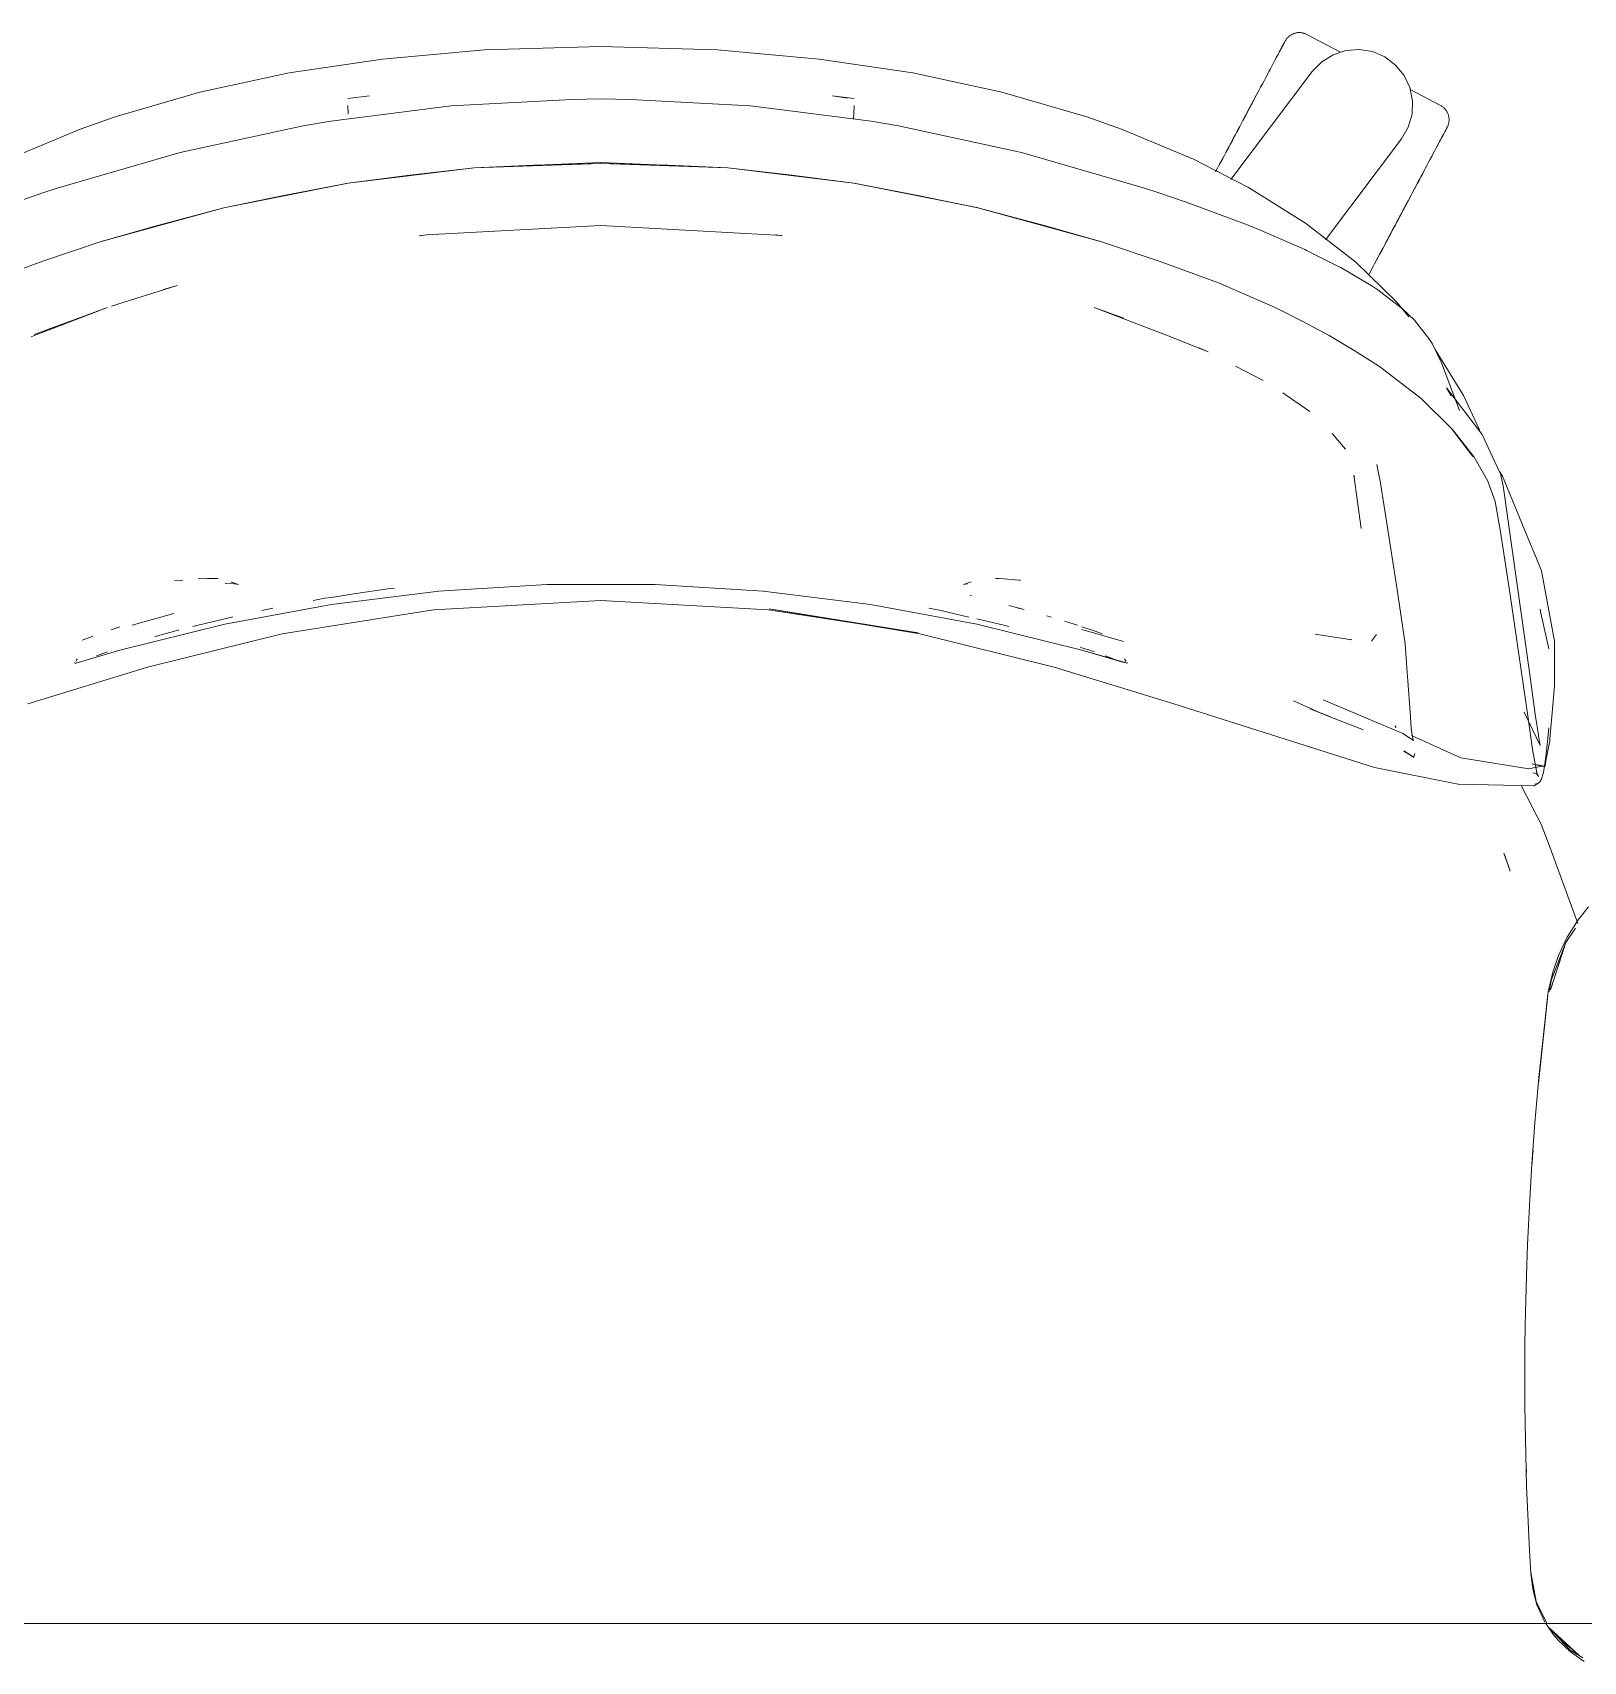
# Model space of a CAD drawing. Header units: millimetres. Extents: x 90978 to 295199, y -4084 to 97293.
# Drawn here: x 165692.1 to 166080.7, y 21745 to 22153.1 of the extents above; entities that cross this region are included whole.
import ezdxf

# ---------------------------------------------------------------- set-up
doc = ezdxf.new("R2010")
doc.units = ezdxf.units.MM
doc.header["$MEASUREMENT"] = 0
doc.layers.add('G-IMPT', color=8, linetype='CONTINUOUS', lineweight=9)
doc.layers.add('I-FURN', color=8, linetype='CONTINUOUS', lineweight=9)

msp = doc.modelspace()

# ---------------------------------------------------------------- linework, layer by layer
at = {"layer": 'G-IMPT'}
for p, q in [((165779.77, 22146.51), (165805.34, 22148.78)), ((165805.34, 22148.78), (165834.49, 22149.62)), ((165834.49, 22149.62), (165863.63, 22148.78)), ((165863.63, 22148.78), (165889.2, 22146.51)), ((165756.35, 22143.02), (165779.77, 22146.51)), ((165889.2, 22146.51), (165912.62, 22143.02)), ((165733.99, 22138.21), (165756.35, 22143.02)), ((165934.98, 22138.21), (165912.62, 22143.02)), ((165712.75, 22132.03), (165733.99, 22138.21)), ((165771.07, 22136.61), (165776.49, 22137.26)), ((165827.17, 22136.39), (165796.97, 22134.78)), ((165827.17, 22136.39), (165834.49, 22136.49)), ((165841.8, 22136.39), (165834.49, 22136.49)), ((165841.8, 22136.39), (165872, 22134.78)), ((165897.9, 22136.61), (165892.49, 22137.26)), ((165896.25, 22136.69), (165892.49, 22137.26)), ((165956.22, 22132.03), (165934.98, 22138.21)), ((165712.75, 22132.03), (165704.01, 22128.96)), ((165796.97, 22134.78), (165766.8, 22130.96)), ((165771.12, 22132.76), (165771.04, 22134.85)), ((165771.04, 22134.85), (165771.04, 22134.74)), ((165872, 22134.78), (165902.17, 22130.96)), ((165897.81, 22131.51), (165897.86, 22132.76)), ((165897.93, 22134.85), (165897.86, 22132.76)), ((165897.93, 22134.85), (165897.93, 22134.74)), ((165964.96, 22128.96), (165956.22, 22132.03)), ((165704.01, 22128.96), (165686.04, 22121.44)), ((165729.09, 22123.11), (165759.88, 22129.78)), ((165766.8, 22130.96), (165759.88, 22129.78)), ((165902.17, 22130.96), (165909.09, 22129.78)), ((165909.09, 22129.78), (165939.88, 22123.11)), ((165964.96, 22128.96), (165982.93, 22121.44)), ((165729.09, 22123.11), (165698.26, 22114.17)), ((165802.67, 22119.25), (165771.08, 22115.43)), ((165802.71, 22119.21), (165771.16, 22115.43)), ((165802.71, 22119.21), (165786.63, 22117.37)), ((165802.67, 22119.25), (165834.49, 22120.58)), ((165802.71, 22119.21), (165834.49, 22120.36)), ((165817.6, 22119.89), (165802.71, 22119.21)), ((165817.6, 22119.89), (165834.49, 22120.36)), ((165834.49, 22120.58), (165866.3, 22119.25)), ((165866.26, 22119.21), (165834.49, 22120.36)), ((165851.37, 22119.89), (165834.49, 22120.36)), ((165866.26, 22119.21), (165851.37, 22119.89)), ((165882.34, 22117.37), (165866.26, 22119.21)), ((165866.26, 22119.21), (165897.82, 22115.43)), ((165866.3, 22119.25), (165897.9, 22115.43)), ((165970.71, 22114.17), (165939.88, 22123.11)), ((165982.93, 22121.44), (165996.71, 22114.35)), ((165740.03, 22109.26), (165771.16, 22115.43)), ((165740.03, 22109.26), (165771.08, 22115.43)), ((165771.16, 22115.43), (165755.05, 22112.33)), ((165771.16, 22115.43), (165786.63, 22117.37)), ((165882.34, 22117.37), (165897.82, 22115.43)), ((165897.82, 22115.43), (165913.92, 22112.33)), ((165897.82, 22115.43), (165929.06, 22109.21)), ((165929.06, 22109.21), (165897.9, 22115.43)), ((165687.72, 22110.57), (165694.66, 22112.97)), ((165698.26, 22114.17), (165694.66, 22112.97)), ((165740.03, 22109.26), (165755.05, 22112.33)), ((165928.94, 22109.26), (165913.92, 22112.33)), ((165970.71, 22114.17), (165974.31, 22112.97)), ((165981.14, 22110.63), (165974.31, 22112.97)), ((165996.71, 22114.35), (166011, 22105.38)), ((165740.03, 22109.26), (165709.53, 22100.87)), ((165740.03, 22109.26), (165709.62, 22100.83)), ((165722.78, 22104.6), (165740.03, 22109.26)), ((165946.19, 22104.6), (165928.94, 22109.26)), ((165928.94, 22109.26), (165959.35, 22100.83)), ((165928.94, 22109.26), (165959.44, 22100.87)), ((165981.14, 22110.63), (165996.21, 22105.03)), ((165722.78, 22104.6), (165709.62, 22100.83)), ((165834.49, 22104.81), (165790.76, 22102.49)), ((165834.49, 22104.76), (165790.76, 22102.49)), ((165834.49, 22104.76), (165879.83, 22102.26)), ((165946.19, 22104.6), (165959.35, 22100.83)), ((165999.89, 22103.55), (165996.21, 22105.03)), ((166010.85, 22098.78), (165999.89, 22103.55)), ((166011, 22105.38), (166023.6, 22095.57)), ((165709.53, 22100.87), (165694.61, 22095.86)), ((165790.76, 22102.49), (165788.98, 22102.23)), ((165789.21, 22102.21), (165789.45, 22102.25)), ((165790.76, 22102.49), (165789.45, 22102.25)), ((165879.83, 22102.26), (165878.21, 22102.49)), ((165878.21, 22102.49), (165879.52, 22102.25)), ((165879.76, 22102.21), (165879.52, 22102.25)), ((165974.36, 22095.86), (165959.44, 22100.87)), ((166010.85, 22098.78), (166011.29, 22098.56)), ((165679.73, 22090.4), (165694.61, 22095.86)), ((165974.36, 22095.86), (165989.24, 22090.4)), ((166019.3, 22094.56), (166011.29, 22098.56)), ((166033.9, 22085.61), (166023.6, 22095.57)), ((166019.3, 22094.56), (166019.9, 22094.25)), ((166019.9, 22094.25), (166027.9, 22089.52)), ((165728.34, 22089.8), (165711.86, 22084.55)), ((165728.34, 22089.8), (165724.91, 22088.73)), ((165989.24, 22090.4), (166003.46, 22084.23)), ((166029.19, 22088.66), (166027.9, 22089.52)), ((166035.32, 22083.94), (166029.19, 22088.66)), ((165710.87, 22084.27), (165692.46, 22077.45)), ((165710.87, 22084.27), (165693.42, 22077.56)), ((165958.1, 22084.27), (165965.54, 22081.55)), ((165958.1, 22084.27), (165975.55, 22077.56)), ((166010.19, 22080.84), (166003.46, 22084.23)), ((166033.9, 22085.61), (166036.9, 22081.94)), ((166038.34, 22081.05), (166035.32, 22083.94)), ((166010.19, 22080.84), (166016.98, 22077.27)), ((166042.21, 22076.18), (166038.34, 22081.05)), ((165693.42, 22077.56), (165691.69, 22076.9)), ((165975.55, 22077.56), (165977.28, 22076.9)), ((165977.28, 22076.9), (165986.6, 22073.17)), ((166023.21, 22073.5), (166016.98, 22077.27)), ((166042.21, 22076.18), (166042.82, 22075.05)), ((166042.82, 22075.05), (166043.99, 22072.61)), ((165986.6, 22073.17), (165984.36, 22074.17)), ((166023.21, 22073.5), (166029.31, 22069.62)), ((166050.63, 22062.24), (166043.51, 22073.69)), ((166043.99, 22072.61), (166045.07, 22070.38)), ((166049.58, 22058.48), (166045.07, 22070.38)), ((166000.44, 22066), (165993.47, 22069.54)), ((166029.31, 22069.62), (166029.56, 22069.45)), ((166040, 22061.43), (166029.56, 22069.45)), ((166005.91, 22062.47), (166005.34, 22062.86)), ((166011.05, 22058.98), (166005.91, 22062.47)), ((166046.34, 22064.13), (166047.5, 22062.1)), ((166046.34, 22064.13), (166055.28, 22052.43)), ((166054.61, 22053.62), (166050.63, 22062.24)), ((166011.05, 22058.98), (166012.15, 22058.22)), ((166040, 22061.43), (166047.9, 22053.7)), ((166047.6, 22053.9), (166052.99, 22046.95)), ((166047.6, 22053.9), (166050.4, 22050.33)), ((166017.68, 22052.7), (166021.02, 22048.79)), ((166053.32, 22046.73), (166047.9, 22053.7)), ((166052.99, 22046.95), (166050.4, 22050.33)), ((166058.32, 22045.91), (166055.28, 22052.43)), ((166053.32, 22046.73), (166056.61, 22040.89)), ((166058.32, 22045.91), (166059.89, 22042.54)), ((166024.96, 22028.85), (166023.18, 22042.2)), ((166023.18, 22042.2), (166023.32, 22041.73)), ((166028.88, 22044.89), (166029.34, 22042.72)), ((166029.34, 22042.72), (166029.76, 22040.74)), ((166059.61, 22043.15), (166060.38, 22041.98)), ((166060.54, 22039.55), (166059.89, 22042.54)), ((166060.38, 22041.98), (166067.17, 22025.53)), ((166029.84, 22040.27), (166029.76, 22040.74)), ((166031.64, 22028.55), (166029.84, 22040.27)), ((166056.61, 22040.89), (166056.82, 22040.47)), ((166058.57, 22035.68), (166056.82, 22040.47)), ((166067.21, 21992.33), (166060.54, 22039.55)), ((166058.57, 22035.68), (166059.88, 22028.01)), ((166031.64, 22028.55), (166031.73, 22027.94)), ((166031.81, 22027.43), (166031.73, 22027.94)), ((166033.93, 22014.07), (166031.81, 22027.43)), ((166062.27, 22012.24), (166059.88, 22028.01)), ((166067.17, 22025.53), (166068.56, 22022.17)), ((166070.16, 22018.31), (166068.56, 22022.17)), ((166073.4, 22000.61), (166070.16, 22018.31)), ((165729.77, 22015.96), (165727.67, 22015.74)), ((165738.62, 22016.36), (165733.56, 22016.27)), ((165733.56, 22016.27), (165735.83, 22016.35)), ((165738.62, 22016.36), (165735.83, 22016.35)), ((165740.46, 22015.08), (165740.32, 22015.07)), ((165742.63, 22015.03), (165740.32, 22015.07)), ((165743.67, 22014.82), (165741.72, 22015.5)), ((165742.63, 22015.03), (165743.67, 22014.82)), ((165766.94, 22009.86), (165793.86, 22013.16)), ((165772.56, 22012.49), (165781.09, 22013.78)), ((165781.09, 22013.78), (165782.75, 22013.96)), ((165820.93, 22014.81), (165793.86, 22013.16)), ((165820.93, 22014.81), (165848.05, 22014.81)), ((165848.05, 22014.81), (165875.12, 22013.16)), ((165902.04, 22009.86), (165875.12, 22013.16)), ((165925.3, 22014.82), (165927.25, 22015.5)), ((165925.3, 22014.82), (165926.35, 22015.03)), ((165933.39, 22016.35), (165934.09, 22016.35)), ((165935.46, 22016.25), (165934.09, 22016.35)), ((165935.46, 22016.25), (165939.17, 22015.97)), ((165939.17, 22015.97), (165939.65, 22015.94)), ((166033.93, 22014.07), (166035.96, 22000)), ((165740.27, 22004.93), (165766.94, 22009.86)), ((165762.41, 22010.83), (165765.31, 22011.39)), ((165766.94, 22011.63), (165765.31, 22011.39)), ((165772.56, 22012.49), (165766.94, 22011.63)), ((165792.5, 22008.46), (165834.49, 22010.82)), ((165876.47, 22008.46), (165834.49, 22010.82)), ((165928.71, 22004.93), (165902.04, 22009.86)), ((165926.9, 22012.15), (165927.31, 22012.01)), ((165940.52, 22008.55), (165936.66, 22009.55)), ((166066.82, 21981.37), (166062.27, 22012.24)), ((165740.27, 22004.93), (165713.95, 21998.38)), ((165717.05, 22004.67), (165727.44, 22007.58)), ((165733.53, 22004.7), (165740.28, 22006.25)), ((165742.26, 22006.71), (165740.28, 22006.25)), ((165752.31, 22008.91), (165749.49, 22008.37)), ((165754.58, 22002.47), (165792.5, 22008.46)), ((165876.47, 22008.46), (165914.01, 22002.73)), ((165914.39, 22002.47), (165876.65, 22008.73)), ((165876.65, 22008.73), (165914.01, 22002.73)), ((165916.66, 22008.88), (165919.29, 22008.41)), ((165919.29, 22008.41), (165926.71, 22006.7)), ((165928.69, 22006.25), (165935.44, 22004.7)), ((165928.71, 22004.93), (165955.02, 21998.38)), ((165940.52, 22008.55), (165938.99, 22008.94)), ((165947.31, 22006.64), (165946.19, 22006.98)), ((165953.1, 22004.87), (165950.61, 22005.65)), ((166069.94, 22008.05), (166069.79, 22008.63)), ((166071.99, 21998.75), (166069.94, 22008.05)), ((165706.2, 22001.51), (165704.54, 22000.9)), ((165706.2, 22001.51), (165707.21, 22001.88)), ((165713.96, 22004.22), (165711.74, 22003.5)), ((165754.58, 22002.47), (165720.9, 21994.15)), ((165723.38, 22001.96), (165722.69, 22001.76)), ((165727.37, 22003.08), (165723.38, 22001.96)), ((165727.37, 22003.08), (165728.51, 22003.4)), ((165728.51, 22003.4), (165728.69, 22003.44)), ((165733.53, 22004.7), (165732.24, 22004.36)), ((165948.07, 21994.15), (165914.39, 22002.47)), ((165935.44, 22004.7), (165936.72, 22004.36)), ((165953.88, 22004.62), (165953.1, 22004.87)), ((165957.32, 22003.47), (165955.02, 22004.24)), ((165955.02, 22003.58), (165965.45, 22000.54)), ((165957.32, 22003.47), (165958.04, 22003.21)), ((165960.2, 22002.45), (165958.04, 22003.21)), ((166022.63, 22001.01), (166013.47, 22002.41)), ((166022.63, 22001.01), (166022.28, 22001.06)), ((166027.58, 22000.66), (166028.86, 22002.3)), ((165713.95, 21998.38), (165703.52, 21995.31)), ((165708.75, 21997.22), (165708.09, 21996.98)), ((165708.75, 21997.22), (165710.85, 21997.97)), ((165955.02, 21999.01), (165954.56, 21999.16)), ((165955.02, 21999.01), (165957.25, 21998.28)), ((165955.02, 21998.38), (165966.24, 21995.11)), ((165955.02, 21998.38), (165965.55, 21995.32)), ((165955.02, 21998.38), (165965.84, 21995.27)), ((165958.05, 21997.99), (165957.25, 21998.28)), ((165960.8, 21997), (165961.77, 21996.66)), ((166035.97, 21999.92), (166035.96, 22000)), ((166035.97, 21999.92), (166036.59, 21991.68)), ((166073.4, 22000.61), (166073.42, 21993.64)), ((165690.93, 21984.97), (165720.9, 21994.15)), ((165702.49, 21995.2), (165702.73, 21995.11)), ((165702.73, 21995.11), (165702.96, 21995.17)), ((165703.27, 21996.21), (165702.88, 21995.59)), ((165702.96, 21995.17), (165703.25, 21995.24)), ((165703.27, 21996.21), (165703.12, 21995.99)), ((165703.25, 21995.24), (165703.52, 21995.31)), ((165948.07, 21994.15), (165978.05, 21984.97)), ((165961.77, 21996.66), (165962.84, 21996.26)), ((165965.55, 21995.32), (165965.84, 21995.27)), ((165965.71, 21996.21), (165966.09, 21995.59)), ((165965.71, 21996.21), (165965.85, 21995.99)), ((165966.24, 21995.11), (165966.49, 21995.25)), ((166073.42, 21993.64), (166073.42, 21989.48)), ((166036.59, 21991.68), (166036.66, 21990.69)), ((166036.66, 21990.69), (166037.22, 21982.83)), ((166067.21, 21992.33), (166068.65, 21981.67)), ((166073.08, 21985.52), (166073.42, 21989.48)), ((165978.05, 21984.97), (166028.29, 21968.98)), ((166014.72, 21982.68), (166008.01, 21985.73)), ((166035.44, 21977.52), (166015.47, 21985.96)), ((166072.28, 21976.19), (166073.08, 21985.52)), ((166017.31, 21981.66), (166012.19, 21983.68)), ((166017.1, 21981.66), (166012.2, 21983.68)), ((166012.2, 21983.68), (166017.31, 21981.66)), ((166017.1, 21981.66), (166025.57, 21978.41)), ((166037.22, 21982.83), (166037.52, 21978.96)), ((166069.84, 21974.49), (166065.85, 21982.89)), ((166067.94, 21973.52), (166066.82, 21981.37)), ((166068.87, 21980.37), (166068.65, 21981.67)), ((166033.72, 21978.98), (166033.45, 21979.41)), ((166038.11, 21975.76), (166035.44, 21977.52)), ((166037.52, 21978.88), (166037.52, 21978.96)), ((166037.52, 21978.88), (166037.82, 21976.5)), ((166049.94, 21971.42), (166037.59, 21977.03)), ((166037.82, 21976.48), (166037.82, 21976.5)), ((166037.82, 21976.48), (166038.11, 21975.76)), ((166068.87, 21980.37), (166069.7, 21975.35)), ((166071.24, 21971.68), (166071.76, 21976.36)), ((166071.76, 21976.36), (166071.97, 21978.95)), ((166038.12, 21971.56), (166035.65, 21973.15)), ((166035.65, 21973.15), (166038.14, 21971.62)), ((166038.14, 21971.62), (166035.67, 21973.11)), ((166038.41, 21972.49), (166038.14, 21971.62)), ((166069.04, 21967.25), (166067.94, 21973.52)), ((166069.84, 21974.49), (166069.7, 21975.35)), ((166072.24, 21975.72), (166071.43, 21971.47)), ((166072.28, 21976.19), (166072.24, 21975.72)), ((166049.24, 21964.79), (166028.29, 21968.98)), ((166038.12, 21971.56), (166038.14, 21971.62)), ((166049.94, 21971.42), (166066.99, 21968.7)), ((166070.57, 21969.39), (166066.99, 21968.7)), ((166067.7, 21969.88), (166070.57, 21969.39)), ((166067.7, 21969.88), (166070.98, 21969.15)), ((166071.17, 21971.06), (166070.63, 21967.78)), ((166071.43, 21971.47), (166070.98, 21969.15)), ((166071.17, 21971.06), (166071.24, 21971.68)), ((166049.24, 21964.79), (166068.23, 21964.4)), ((166065.04, 21964.47), (166069.18, 21956.57)), ((166068, 21967.67), (166068.5, 21967.6)), ((166068.23, 21964.4), (166069.27, 21965.01)), ((166069.04, 21967.27), (166068.5, 21967.6)), ((166068.64, 21964.88), (166069.27, 21965.01)), ((166068.64, 21964.88), (166069.19, 21964.99)), ((166068.87, 21967.87), (166069.04, 21967.25)), ((166068.87, 21967.87), (166069.43, 21966.77)), ((166069.04, 21967.27), (166069.43, 21966.77)), ((166069.27, 21965.01), (166069.19, 21964.99)), ((166069.76, 21965.38), (166069.27, 21965.01)), ((166070.08, 21965.92), (166069.76, 21965.38)), ((166070.08, 21965.92), (166070.63, 21967.78)), ((166069.18, 21956.57), (166070.11, 21954.8)), ((166072.3, 21948.83), (166070.11, 21954.8)), ((166079.24, 21929.89), (166072.3, 21948.83)), ((166060.7, 21947.53), (166062.34, 21943.06)), ((166060.7, 21947.53), (166060.96, 21946.94)), ((166062.34, 21943.06), (166060.96, 21946.94)), ((166081.98, 21934.1), (166079.36, 21930.79)), ((166076.24, 21925.14), (166078.66, 21928.72)), ((166076.63, 21926.46), (166079.36, 21930.79)), ((166076.24, 21925.14), (166072.42, 21913.29)), ((166072.63, 21915.92), (166076.24, 21925.14)), ((166076.63, 21926.46), (166074.44, 21921.88)), ((166076.24, 21925.14), (166075.33, 21922.43)), ((166075.33, 21922.43), (166072.42, 21913.29)), ((166074.44, 21921.88), (166072.99, 21917.75)), ((166071.84, 21912.79), (166072.99, 21917.75)), ((166072.05, 21912.86), (166072.63, 21915.92)), ((166071.84, 21912.79), (166069.38, 21889.83)), ((166071.84, 21912.79), (166069.48, 21891.35)), ((166071.84, 21912.79), (166071.5, 21909.97)), ((166069.38, 21889.83), (166071.5, 21909.97)), ((166069.48, 21891.35), (166068.5, 21879.96)), ((166067.77, 21869.67), (166068.5, 21879.96)), ((166067.91, 21871.71), (166067.82, 21869.81)), ((166067.91, 21871.71), (166068.04, 21873.13)), ((166067.77, 21869.67), (166067.21, 21860.8)), ((166066.67, 21849.49), (166067.21, 21860.8)), ((166066.67, 21849.49), (166066.37, 21841.61)), ((166066.08, 21829.3), (166066.37, 21841.61)), ((166066.3, 21837.74), (166066.22, 21836.08)), ((166066.22, 21836.08), (166066.22, 21833.95)), ((166066.08, 21829.3), (166066.01, 21823.83)), ((166066, 21809.12), (166066.01, 21823.83)), ((166066.05, 21804.61), (166066, 21809.12)), ((166066.05, 21804.61), (166066.43, 21788.94)), ((166066.23, 21797.88), (166066.23, 21795.66)), ((166066.37, 21792.34), (166066.23, 21795.66)), ((166066.43, 21788.94), (166066.56, 21785.39)), ((166067.17, 21772.83), (166066.56, 21785.39)), ((166067.17, 21772.83), (166067.45, 21767.17)), ((166068.82, 21760.05), (166067.45, 21767.39)), ((166067.45, 21767.17), (166067.95, 21763.16)), ((166067.95, 21763.16), (166069.02, 21759.21)), ((166070.93, 21755.79), (166068.82, 21760.05)), ((166071.01, 21754.88), (166069.02, 21759.21)), ((166070.93, 21755.79), (166071.55, 21754.52)), ((166071.25, 21754.52), (166073.21, 21751.66)), ((166072.03, 21753.55), (166074.26, 21751.14)), ((166079.42, 21746.65), (166072.03, 21753.55)), ((166077.34, 21747.84), (166072.03, 21753.55)), ((166074.34, 21750.34), (166073.21, 21751.66)), ((166077.8, 21748.06), (166074.26, 21751.14)), ((166074.34, 21750.34), (166077.39, 21747.47)), ((166080.49, 21745.96), (166077.34, 21747.84)), ((166079.42, 21746.65), (166077.95, 21747.93)), ((166077.39, 21747.47), (166080.85, 21745.03))]:
    msp.add_line(p, q, dxfattribs=at)
at = {"layer": 'I-FURN'}
for p, q in [((166006.47, 22151.78), (166006.58, 22151.9)), ((166006.58, 22151.9), (166006.69, 22152.02)), ((166006.69, 22152.02), (166006.81, 22152.13)), ((166006.81, 22152.13), (166006.93, 22152.23)), ((166006.93, 22152.23), (166007.06, 22152.33)), ((166007.06, 22152.33), (166007.19, 22152.42)), ((166007.19, 22152.42), (166007.33, 22152.51)), ((166007.33, 22152.51), (166007.47, 22152.59)), ((166007.47, 22152.59), (166007.61, 22152.67)), ((166007.61, 22152.67), (166007.75, 22152.74)), ((166007.75, 22152.74), (166007.9, 22152.81)), ((166007.9, 22152.81), (166008.05, 22152.87)), ((166008.05, 22152.87), (166008.2, 22152.92)), ((166008.2, 22152.92), (166008.35, 22152.97)), ((166008.35, 22152.97), (166008.51, 22153.01)), ((166008.51, 22153.01), (166008.67, 22153.05)), ((166008.67, 22153.05), (166008.82, 22153.08)), ((166008.82, 22153.08), (166008.98, 22153.1)), ((166008.98, 22153.1), (166009.14, 22153.12)), ((166009.14, 22153.12), (166009.31, 22153.13)), ((166009.31, 22153.13), (166009.47, 22153.13)), ((166009.47, 22153.13), (166009.63, 22153.13)), ((166009.63, 22153.13), (166009.79, 22153.12)), ((166009.79, 22153.12), (166009.95, 22153.1)), ((166009.95, 22153.1), (166010.11, 22153.08)), ((166010.11, 22153.08), (166010.27, 22153.05)), ((166010.27, 22153.05), (166010.42, 22153.02)), ((166010.42, 22153.02), (166010.58, 22152.98)), ((166010.58, 22152.98), (166010.73, 22152.93)), ((166010.73, 22152.93), (166010.89, 22152.88)), ((166010.89, 22152.88), (166011.04, 22152.82)), ((166011.04, 22152.82), (166011.18, 22152.75)), ((166011.18, 22152.75), (166011.33, 22152.68)), ((166011.33, 22152.68), (166011.37, 22152.66)), ((166019.78, 22148.19), (166011.37, 22152.66)), ((166004, 22147.4), (166004.27, 22147.9)), ((166004.41, 22148.15), (166004.15, 22147.67)), ((166004.27, 22147.9), (166004.52, 22148.36)), ((166004.64, 22148.6), (166004.41, 22148.15)), ((166004.52, 22148.36), (166004.75, 22148.79)), ((166004.86, 22149.01), (166004.64, 22148.6)), ((166004.75, 22148.79), (166004.96, 22149.18)), ((166005.06, 22149.38), (166004.86, 22149.01)), ((166004.96, 22149.18), (166005.14, 22149.54)), ((166005.24, 22149.72), (166005.06, 22149.38)), ((166005.14, 22149.54), (166005.31, 22149.86)), ((166005.4, 22150.01), (166005.24, 22149.72)), ((166005.31, 22149.86), (166005.46, 22150.14)), ((166005.53, 22150.27), (166005.4, 22150.01)), ((166005.46, 22150.14), (166005.59, 22150.38)), ((166005.65, 22150.49), (166005.53, 22150.27)), ((166005.59, 22150.38), (166005.7, 22150.58)), ((166005.75, 22150.67), (166005.65, 22150.49)), ((166005.7, 22150.58), (166005.78, 22150.74)), ((166005.82, 22150.81), (166005.75, 22150.67)), ((166005.78, 22150.74), (166005.85, 22150.86)), ((166005.87, 22150.91), (166005.82, 22150.81)), ((166005.85, 22150.86), (166005.89, 22150.95)), ((166005.91, 22150.97), (166005.87, 22150.91)), ((166005.89, 22150.95), (166005.91, 22150.99)), ((166005.91, 22150.99), (166005.92, 22150.99)), ((166005.92, 22150.99), (166005.91, 22150.97)), ((166005.92, 22150.99), (166005.99, 22151.13)), ((166005.99, 22151.13), (166006.08, 22151.27)), ((166006.08, 22151.27), (166006.17, 22151.41)), ((166006.17, 22151.41), (166006.26, 22151.54)), ((166006.26, 22151.54), (166006.36, 22151.66)), ((166006.36, 22151.66), (166006.47, 22151.78)), ((166017.93, 22147.57), (166021.13, 22148.64)), ((166021.13, 22148.64), (166024.49, 22148.91)), ((166024.49, 22148.91), (166027.82, 22148.36)), ((166027.82, 22148.36), (166030.92, 22147.03)), ((166002.24, 22144.08), (166001.86, 22143.37)), ((166002.6, 22144.75), (166002.24, 22144.08)), ((166002.94, 22145.4), (166002.6, 22144.75)), ((166003.27, 22146.02), (166002.94, 22145.4)), ((166003.58, 22146.6), (166003.27, 22146.02)), ((166003.42, 22146.29), (166003.72, 22146.86)), ((166003.87, 22147.15), (166003.58, 22146.6)), ((166003.72, 22146.86), (166004, 22147.4)), ((166004.15, 22147.67), (166003.87, 22147.15)), ((166012.74, 22143.35), (166015.08, 22145.78)), ((166015.08, 22145.78), (166017.93, 22147.57)), ((166030.92, 22147.03), (166033.62, 22145)), ((166033.62, 22145), (166035.75, 22142.39)), ((165992.34, 22116.28), (166012.74, 22143.35)), ((166000.22, 22140.27), (165999.77, 22139.44)), ((166000.65, 22141.08), (166000.22, 22140.27)), ((166001.07, 22141.87), (166000.65, 22141.08)), ((166001.47, 22142.63), (166001.07, 22141.87)), ((166001.86, 22143.37), (166001.47, 22142.63)), ((166035.75, 22142.39), (166037.19, 22139.34)), ((165997.89, 22135.89), (165997.39, 22134.96)), ((165997.62, 22135.39), (165998.11, 22136.32)), ((165998.37, 22136.81), (165997.89, 22135.89)), ((165998.11, 22136.32), (165998.59, 22137.22)), ((165998.85, 22137.7), (165998.37, 22136.81)), ((165999.32, 22138.58), (165998.85, 22137.7)), ((165999.77, 22139.44), (165999.32, 22138.58)), ((166037.19, 22139.34), (166037.86, 22136.03)), ((166044.87, 22134.85), (166037.28, 22138.88)), ((166037.86, 22136.03), (166037.72, 22132.66)), ((165995.06, 22130.58), (165995.59, 22131.57)), ((165995.87, 22132.09), (165995.35, 22131.12)), ((165995.59, 22131.57), (165996.11, 22132.54)), ((165996.38, 22133.06), (165995.87, 22132.09)), ((165996.11, 22132.54), (165996.62, 22133.5)), ((165996.89, 22134.02), (165996.38, 22133.06)), ((165996.62, 22133.5), (165997.12, 22134.46)), ((165997.39, 22134.96), (165996.89, 22134.02)), ((165997.12, 22134.46), (165997.62, 22135.39)), ((166037.72, 22132.66), (166036.78, 22129.42)), ((166044.87, 22134.85), (166045.01, 22134.77)), ((166045.01, 22134.77), (166045.14, 22134.69)), ((166045.14, 22134.69), (166045.28, 22134.6)), ((166045.28, 22134.6), (166045.41, 22134.5)), ((166045.41, 22134.5), (166045.53, 22134.4)), ((166045.53, 22134.4), (166045.66, 22134.3)), ((166045.66, 22134.3), (166045.78, 22134.19)), ((166045.78, 22134.19), (166045.89, 22134.07)), ((166045.89, 22134.07), (166046, 22133.95)), ((166046, 22133.95), (166046.1, 22133.83)), ((166046.1, 22133.83), (166046.2, 22133.7)), ((166046.2, 22133.7), (166046.3, 22133.57)), ((166046.3, 22133.57), (166046.38, 22133.44)), ((166046.38, 22133.44), (166046.47, 22133.3)), ((166046.47, 22133.3), (166046.54, 22133.16)), ((166046.54, 22133.16), (166046.62, 22133.01)), ((166046.62, 22133.01), (166046.68, 22132.87)), ((166046.68, 22132.87), (166046.74, 22132.72)), ((166046.74, 22132.72), (166046.8, 22132.57)), ((166046.8, 22132.57), (166046.84, 22132.41)), ((166046.84, 22132.41), (166046.89, 22132.26)), ((166046.89, 22132.26), (166046.92, 22132.1)), ((166046.92, 22132.1), (166046.95, 22131.94)), ((166046.95, 22131.94), (166046.97, 22131.78)), ((166046.97, 22131.78), (166046.99, 22131.62)), ((166046.99, 22131.62), (166047, 22131.46)), ((166047, 22131.46), (166047, 22131.3)), ((165992.94, 22126.59), (165993.47, 22127.59)), ((165993.76, 22128.13), (165993.23, 22127.13)), ((165993.47, 22127.59), (165994.01, 22128.6)), ((165994.29, 22129.13), (165993.76, 22128.13)), ((165994.01, 22128.6), (165994.54, 22129.59)), ((165994.82, 22130.13), (165994.29, 22129.13)), ((165994.54, 22129.59), (165995.06, 22130.58)), ((165995.35, 22131.12), (165994.82, 22130.13)), ((166036.78, 22129.42), (166035.09, 22126.5)), ((166045.48, 22127.41), (166045.26, 22127)), ((166045.36, 22127.2), (166045.57, 22127.59)), ((166045.68, 22127.79), (166045.48, 22127.41)), ((166045.57, 22127.59), (166045.76, 22127.94)), ((166045.85, 22128.12), (166045.68, 22127.79)), ((166045.76, 22127.94), (166045.93, 22128.26)), ((166046.01, 22128.42), (166045.85, 22128.12)), ((166045.93, 22128.26), (166046.08, 22128.54)), ((166046.15, 22128.68), (166046.01, 22128.42)), ((166046.08, 22128.54), (166046.21, 22128.78)), ((166046.27, 22128.9), (166046.15, 22128.68)), ((166046.21, 22128.78), (166046.31, 22128.98)), ((166046.36, 22129.08), (166046.27, 22128.9)), ((166046.31, 22128.98), (166046.4, 22129.15)), ((166046.44, 22129.22), (166046.36, 22129.08)), ((166046.4, 22129.15), (166046.46, 22129.27)), ((166046.49, 22129.32), (166046.44, 22129.22)), ((166046.46, 22129.27), (166046.51, 22129.35)), ((166046.52, 22129.38), (166046.49, 22129.32)), ((166046.51, 22129.35), (166046.53, 22129.39)), ((166046.53, 22129.4), (166046.52, 22129.38)), ((166046.55, 22129.44), (166046.53, 22129.4)), ((166046.53, 22129.39), (166046.53, 22129.4)), ((166046.62, 22129.58), (166046.55, 22129.44)), ((166046.69, 22129.73), (166046.62, 22129.58)), ((166046.75, 22129.88), (166046.69, 22129.73)), ((166046.8, 22130.03), (166046.75, 22129.88)), ((166046.85, 22130.18), (166046.8, 22130.03)), ((166046.89, 22130.34), (166046.85, 22130.18)), ((166046.93, 22130.5), (166046.89, 22130.34)), ((166046.95, 22130.66), (166046.93, 22130.5)), ((166046.98, 22130.82), (166046.95, 22130.66)), ((166046.99, 22130.98), (166046.98, 22130.82)), ((166047, 22131.14), (166046.99, 22130.98)), ((166047, 22131.3), (166047, 22131.14)), ((165990.81, 22122.58), (165991.34, 22123.58)), ((165991.63, 22124.12), (165991.09, 22123.12)), ((165991.34, 22123.58), (165991.87, 22124.58)), ((165992.16, 22125.12), (165991.63, 22124.12)), ((165991.87, 22124.58), (165992.41, 22125.58)), ((165992.7, 22126.13), (165992.16, 22125.12)), ((165992.41, 22125.58), (165992.94, 22126.59)), ((165993.23, 22127.13), (165992.7, 22126.13)), ((166035.09, 22126.5), (166016.01, 22101.19)), ((166043.02, 22122.8), (166043.38, 22123.46)), ((166043.38, 22123.46), (166043.71, 22124.09)), ((166043.71, 22124.09), (166044.03, 22124.7)), ((166044.2, 22125.01), (166043.89, 22124.42)), ((166044.03, 22124.7), (166044.33, 22125.26)), ((166044.49, 22125.56), (166044.2, 22125.01)), ((166044.33, 22125.26), (166044.62, 22125.8)), ((166044.77, 22126.07), (166044.49, 22125.56)), ((166044.62, 22125.8), (166044.89, 22126.3)), ((166045.02, 22126.56), (166044.77, 22126.07)), ((166044.89, 22126.3), (166045.13, 22126.77)), ((166045.26, 22127), (166045.02, 22126.56)), ((166045.13, 22126.77), (166045.36, 22127.2)), ((165988.72, 22118.65), (165989.23, 22119.62)), ((165989.51, 22120.14), (165989, 22119.17)), ((165989.23, 22119.62), (165989.75, 22120.6)), ((165990.04, 22121.13), (165989.51, 22120.14)), ((165989.75, 22120.6), (165990.28, 22121.58)), ((165990.56, 22122.12), (165990.04, 22121.13)), ((165990.28, 22121.58), (165990.81, 22122.58)), ((165991.09, 22123.12), (165990.56, 22122.12)), ((166041.03, 22119.05), (166041.46, 22119.85)), ((166041.46, 22119.85), (166041.87, 22120.63)), ((166041.87, 22120.63), (166042.27, 22121.38)), ((166042.27, 22121.38), (166042.65, 22122.1)), ((166042.65, 22122.1), (166043.02, 22122.8)), ((165989, 22119.17), (165988.48, 22118.21)), ((166038.99, 22115.21), (166038.5, 22114.3)), ((166038.73, 22114.72), (166039.21, 22115.63)), ((166039.47, 22116.11), (166038.99, 22115.21)), ((166039.21, 22115.63), (166039.68, 22116.51)), ((166039.93, 22116.98), (166039.47, 22116.11)), ((166039.68, 22116.51), (166040.14, 22117.38)), ((166040.39, 22117.84), (166039.93, 22116.98)), ((166040.14, 22117.38), (166040.59, 22118.23)), ((166040.83, 22118.68), (166040.39, 22117.84)), ((166040.59, 22118.23), (166041.03, 22119.05)), ((166037, 22111.47), (166036.48, 22110.5)), ((166036.72, 22110.95), (166037.23, 22111.91)), ((166037.51, 22112.42), (166037, 22111.47)), ((166037.23, 22111.91), (166037.74, 22112.86)), ((166038.01, 22113.37), (166037.51, 22112.42)), ((166037.74, 22112.86), (166038.24, 22113.8)), ((166038.5, 22114.3), (166038.01, 22113.37)), ((166038.24, 22113.8), (166038.73, 22114.72)), ((166034.09, 22106), (166034.62, 22107)), ((166034.91, 22107.54), (166034.38, 22106.54)), ((166034.62, 22107), (166035.15, 22108)), ((166035.44, 22108.53), (166034.91, 22107.54)), ((166035.15, 22108), (166035.68, 22108.99)), ((166035.96, 22109.52), (166035.44, 22108.53)), ((166035.68, 22108.99), (166036.2, 22109.97)), ((166036.48, 22110.5), (166035.96, 22109.52)), ((166036.2, 22109.97), (166036.72, 22110.95)), ((166031.95, 22101.98), (166032.49, 22102.98)), ((166032.78, 22103.53), (166032.24, 22102.52)), ((166032.49, 22102.98), (166033.02, 22103.99)), ((166033.31, 22104.53), (166032.78, 22103.53)), ((166033.02, 22103.99), (166033.56, 22104.99)), ((166033.84, 22105.54), (166033.31, 22104.53)), ((166033.56, 22104.99), (166034.09, 22106)), ((166034.38, 22106.54), (166033.84, 22105.54)), ((166029.85, 22098.02), (166030.37, 22099)), ((166030.65, 22099.53), (166030.13, 22098.55)), ((166030.37, 22099), (166030.89, 22099.99)), ((166031.18, 22100.52), (166030.65, 22099.53)), ((166030.89, 22099.99), (166031.42, 22100.98)), ((166031.71, 22101.52), (166031.18, 22100.52)), ((166031.42, 22100.98), (166031.95, 22101.98)), ((166032.24, 22102.52), (166031.71, 22101.52)), ((166028.09, 22094.72), (166027.6, 22093.8)), ((166027.83, 22094.22), (166028.32, 22095.15)), ((166028.59, 22095.66), (166028.09, 22094.72)), ((166028.32, 22095.15), (166028.83, 22096.1)), ((166029.1, 22096.61), (166028.59, 22095.66)), ((166028.83, 22096.1), (166029.33, 22097.05)), ((166029.61, 22097.57), (166029.1, 22096.61)), ((166029.33, 22097.05), (166029.85, 22098.02)), ((166030.13, 22098.55), (166029.61, 22097.57)), ((166026.87, 22092.41), (166027.34, 22093.31)), ((166027.6, 22093.8), (166027.12, 22092.89)), ((166027.34, 22093.31), (166027.83, 22094.22)), ((166640.25, 21754.52), (165040.25, 21754.52)), ((165040.25, 21754.52), (166640.25, 21754.52))]:
    msp.add_line(p, q, dxfattribs=at)

doc.saveas('drawing.dxf')
